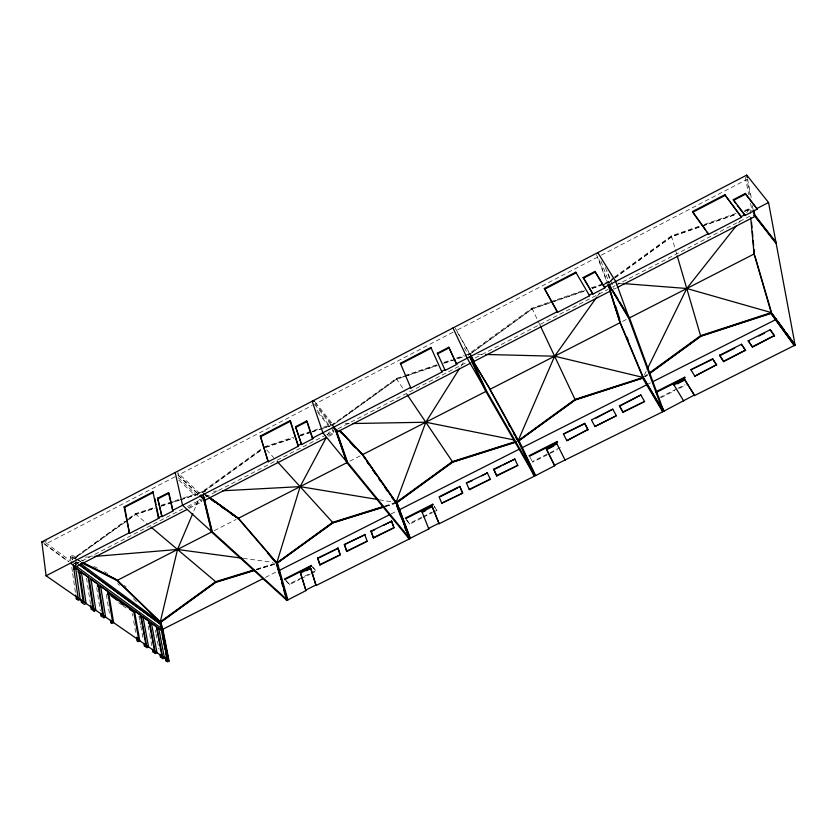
<?xml version="1.0" encoding="UTF-8"?>
<svg xmlns="http://www.w3.org/2000/svg" width="837" height="837" viewBox="0 0 837 837"><rect width="100%" height="100%" fill="white"/><g stroke="black" fill="none" stroke-linecap="round" stroke-linejoin="round"><path stroke-width="0.63" stroke-dasharray="4.18 3.14" d="M193.797 511.083L198.882 499.093M644.333 375.102L646.624 370.425M327.445 435.282L329.265 431.861M332.299 426.148L333.513 423.867L396.236 378.481L403.601 375.991M460.999 366.125L463.761 361.73M597.545 296.026L599.805 292.856M738.548 222.945L740.17 220.895M746.646 212.703L749.879 208.601L751.291 210.422M644.228 376.681L647.357 374.411M645.16 376.577L647.263 375.039M645.233 376.776L647.336 375.238M403.894 376.587L396.487 379.088L334.434 423.982L396.633 379.297L406.5 375.97M464.922 355.275L468.594 354.03L531.966 308.142L549.26 302.209M591.278 287.802L607.338 282.299L613.636 277.738M614.682 276.974L671.347 235.898L699.575 226.095M613.688 278.533L608.499 282.603L613.772 278.773M614.745 277.769L671.734 236.452L701.322 226.168M614.829 278.01L671.808 236.714L701.396 226.429M77.182 559.922L73.74 558.174L124.629 521.42M128.867 518.354L135.228 513.761L154.991 507.274M128.009 519.704L74.524 558.342L127.172 520.635M129.055 518.95L135.353 514.41L154.897 507.996M128.218 519.882L135.552 514.577L155.107 508.174M183.408 497.963L201.937 491.894L262.985 447.764M204.479 499.009L202.795 492.041L262.107 449.155M204.04 491.455L262.284 449.354M44.466 541.884L46.778 540.692M175.121 476.724L44.8 544.479L68.488 561.7M199.781 493.432L177.695 472.581L178.26 475.092L312.17 405.464M453.047 332.226L315.403 403.79L332.917 425.761M601.311 255.139L746.907 179.442L750.695 198.066M76.491 557.536L71.867 555.172L70.193 556.04L70.904 561.072M749.983 209.836L750.705 213.498M75.33 564.41L182.853 508.896M187.478 506.511L201.351 499.344M205.536 497.178L325.656 435.167M326.817 434.57L333.743 430.992L331.347 428M338.022 428.785L467.391 361.992M475.217 357.943L608.196 289.288M612.653 286.997L614.965 285.794M616.126 285.197L751.71 215.203M188.147 507.714L202.052 500.547M328.502 435.271L334.298 432.29M189.193 508.373L201.937 501.802L199.164 499.208M328.784 436.349L334.57 433.367M616.314 287.98L613.992 289.183L607.202 270.937M214.303 530.627L236.139 519.432M349.845 461.156L361.406 455.234M622.561 321.398L627.143 319.043M265.423 577.425L276.995 571.577M391.088 513.928L396.905 510.988M648.12 384.068L650.443 382.896M286.118 580.627L289.204 583.985L310.067 573.481M311.228 572.895L315.863 570.562L316.062 571.232L311.427 573.565M406.709 519.861L409.356 523.502L421.869 517.203M423.009 516.628L432.112 512.045M560.371 447.481L532.416 461.553L532.719 462.181L549.03 453.968M659.619 397.523L676.809 388.87M677.949 388.295L684.823 384.832M285.532 580.459L289.393 584.655L299.834 579.392M300.996 578.817L310.265 574.14M406.301 519.599L409.607 524.15L422.12 517.852M423.26 517.276L432.363 512.694M433.503 512.118L436.914 510.403L434.11 506.05M550.202 453.382L557.191 449.867M661.125 397.554L674.884 390.628M679.477 388.316L686.35 384.853M704.482 224.389L736.382 213.299M744.972 210.307L749.879 208.601M702.557 225.749L737.083 213.749M744.48 211.175L749.418 209.47L744.543 211.447M702.63 226L737.146 214.01M550.495 301.791L583.86 290.345M553.048 301.602L532.269 308.717L469.724 354.333L532.384 308.958L550.715 302.68M554.272 301.184L584.833 290.711M592.167 288.2L603.163 284.423M604.387 284.005L606.835 283.168M551.939 302.251L584.927 290.952M592.261 288.441L600.82 285.511M602.044 285.093L606.93 283.419M404.826 375.583L436.715 364.806M444.07 362.316L451.425 359.826M456.332 358.173L463.698 355.683M405.118 376.169L437.207 365.33M443.38 363.248L464.357 356.154M407.734 375.551L437.343 365.549M444.75 363.049L466.952 355.547M264.042 447L292.573 437.5M300.012 435.02L318.625 428.826M323.584 427.173L333.513 423.867L336.108 423.825M265.455 447.22L293.672 437.824M299.813 435.784L310.851 432.112M312.086 431.693L333.105 424.955L323.291 428.22M265.622 447.408L293.839 438.023M299.981 435.983L311.019 432.31M312.243 431.902L322.057 428.628M161.175 505.255L178.469 499.584M161.007 505.998L169.566 503.194M170.79 502.796L179.338 499.992M180.562 499.595L201.34 492.784M161.217 506.176L179.536 500.17M180.761 499.773L200.305 493.37M384.832 506.029L394.782 502.922M385.543 506.28L394.154 503.592M385.679 506.448L394.29 503.759M256.823 569.024L274.285 563.646M256.352 569.652L274.86 563.96M256.509 569.798L275.017 564.107M73.74 558.174L76.334 557.955M85.416 557.191L93.2 556.542M203.747 499.386L201.937 491.894L205.818 491.685M213.571 491.267L217.442 491.057M345.21 423.658L350.41 423.564M468.594 354.03L471.21 354.093M477.718 354.26L484.236 354.428M607.338 282.299L609.943 282.508M617.748 283.115L622.958 283.523M243.264 558.352L272.914 562.359M379.402 499.783L394.74 502.326M76.157 561.742L78.49 562.924M78.333 560.497L80.624 561.669M75.979 558.98L70.193 556.04L72.662 559.974M77.14 559.576L81.775 561.93M81.116 559.901L83.428 561.083M93.828 566.398L97.301 568.177M104.238 571.723L107.701 573.491M201.937 491.894L205.065 494.154M206.111 494.908L208.193 496.414M205.933 494.918L207.994 496.414M205.588 495.054L208.685 497.293M203.548 493.6L208.695 497.324M205.253 495.222L207.325 496.718M118.624 602.588L121.742 604.848M122.777 605.59L127.977 609.346M45.501 542.638L70.182 560.654M71.208 561.407L74.294 563.657M43.942 543.412L69.052 561.69M75.801 562.276L77.893 563.814M73.991 562.757L77.14 565.059M75.665 561.899L77.757 563.427M135.228 513.761L148.013 524.558M178.815 480.176L195.46 495.745M178.25 477.686L197.647 495.881M178.26 475.092L199.457 495.033M178.04 475.196L198.986 494.908M200.702 494.301L203.464 496.906M117.693 583.588L119.555 585.366M133.449 598.748L137.153 602.316M124.336 585.366L126.188 587.155M266.679 449.898L273.72 457.63M312.871 567.141L315.863 570.562M311.573 566.105L316.062 571.232M316.951 410.036L330.542 426.996M317.767 412.442L328.972 426.389M332.174 430.375L333.775 432.363M314.566 404.219L332.059 426.127M315.382 402.377L333.681 425.374M434.372 506.699L436.914 510.403M396.236 378.481L404.888 391.287M464.326 347.773L468.73 355.484M455.276 328.188L470.384 354.721M470.206 354.794L456.364 330.5L597.9 256.917L607.495 282.393M529.988 457.274L532.719 462.181M531.966 308.142L537.49 319.87M538.045 321.042L539.698 324.557M596.54 254.71L607.066 282.624M409.356 523.502L409.607 524.15M600.966 261.092L609.148 282.906M605.392 267.537L610.382 280.908M671.347 235.898L675.02 248.422M675.386 249.677L676.851 254.689M289.204 583.985L289.393 584.655M203.83 495.703L204.667 499.187M752.212 205.515L752.965 209.24M745.254 177.35L748.801 194.728M750.58 203.422L752.107 210.872M747.493 178.846L751.532 198.767M155.316 630.083L155.797 632.646M156.038 633.923L158.967 649.292M148.128 625.888L149.509 633.295M149.739 634.53L151.8 645.641M138.963 616.042L139.643 619.778M139.863 621.023L140.543 624.747M140.762 625.992L143.242 639.667M132.351 613.584L132.79 616.074M133.679 621.044L136.096 634.708M106.351 594.709L109.877 616.377M96.673 587.731L100.304 610.832M86.546 578.126L90.658 605.266M75.278 562.108L75.623 564.504M75.225 563.144L75.571 565.54M71.867 555.172L72.557 559.953M71.804 567.36L72.526 572.393M72.704 573.648L75.403 592.523"/><path stroke-width="1.26" d="M336.861 429.381L336.788 430.72L335.292 431.494M472.779 360.81L472.905 359.146L473.983 361.427L610.696 290.878L607.955 283.607M209.71 498.036L238.608 518.867L276.576 563.06L287.217 600.234L276.785 562.882L300.117 486.642L326.231 437.563M192.782 513.489L177.507 549.48L160.306 621.828L167.756 660.184L168.436 659.838L160.882 621.881L215.632 582.175L253.883 570.415M534.717 475.51L518.124 440.743L554.628 356.206L596.791 297.083M647.2 369.253L686.748 288.493L736.121 226.021M459.618 368.332L425.792 422.235L396.027 502.535L409.575 538.819L395.922 502.66L378.983 478.419M79.986 565.341L158.465 622.833L159.762 621.87L161.698 631.872M276.785 562.882L332.624 522.351L383.597 506.416M286.359 600.432L287.907 599.878L277.445 562.893L332.687 522.801L384.319 506.667M383.22 507.212L332.823 522.958L277.445 562.893M515.644 441.528L452.367 461.595L396.027 502.535L362.567 454.637L339.676 430.396M287.907 599.878L305.976 590.598L300.525 573.063L310.485 568.041L316.051 585.534L410.287 538.463L396.769 502.514L452.503 462.024L516.314 441.779M410.287 538.463L396.895 502.671L452.618 462.191L516.419 441.957M518.124 440.743L574.988 399.395L643.182 377.445L663.427 411.417L643.287 377.466L620.269 322.569L610.079 290.837M410.151 538.306L428.816 528.942L421.994 511.846L432.206 506.699L439.143 523.753L535.67 475.542L518.95 440.67L575.197 399.783L642.659 378.073L662.684 411.794L694.375 395.012L684.656 379.496L673.942 384.894L674.13 385.449M642.659 378.073L575.291 399.971L518.95 440.67M649.439 372.894L700.569 335.689L771.316 312.599L795.15 345.315L794.386 345.691L770.846 313.195L700.872 336.035L649.366 373.511M649.439 373.71L700.935 336.244L770.898 313.415M254.322 569.788L215.653 581.694L160.306 621.828L117.316 580.323L82.915 562.83M161.06 622.017L215.8 582.322L254.04 570.562M165.035 656.846L165.778 660.675L167.526 661.889L169.084 661.104L46.087 575.772L41.85 541.884L746.74 175.111L768.544 202.512L795.066 344.844L785.953 332.341M124.106 506.866L152.983 491.863L153.537 492.355L124.682 507.348L124.106 506.866L129.515 533.451L158.904 518.26L156.603 507.159M260.349 436.077L290.031 420.655L290.491 421.21L298.443 446.184L268.217 461.794L260.349 436.077L268.217 461.794M400.389 363.321L430.898 347.47L431.275 348.077L400.787 363.917L400.389 363.321L410.862 388.106L441.946 372.046L430.898 347.47M544.385 288.503L575.772 272.203L589.593 295.775L557.599 312.306L544.385 288.503L557.599 312.306M724.8 194.77L692.513 211.552L708.625 234.287L741.561 217.275L724.8 194.77L741.561 217.275M260.83 436.621L290.491 421.21M544.678 289.173L576.044 272.872L575.772 272.203M724.968 195.513L692.701 212.274L705.601 230.091M157.649 498.256L168.457 492.658L172.903 511.03L161.959 516.68L157.649 498.256L161.959 516.68M295.566 426.724L306.687 420.959L307.137 421.513L312.829 438.745L301.582 444.562L295.566 426.724L301.582 444.562M445.179 370.383L437.364 353.183L448.799 347.25L456.751 364.398L445.179 370.383L444.803 369.776L441.57 371.44L441.946 372.046M583.211 277.539L594.971 271.439L604.565 287.227L604.827 287.907L592.92 294.059L583.211 277.539L592.92 294.059M735.744 203.454L733.275 199.708L745.369 193.431L757.244 209.166L744.982 215.507L737.282 205.463M158.203 498.758L169.011 493.15L172.903 511.03M296.036 427.278L307.137 421.513M449.155 347.868L437.741 353.789L437.364 353.183M583.483 278.208L595.233 272.119L594.971 271.439M733.442 200.451L745.526 194.174L745.369 193.431M46.087 575.772L128.929 532.97M152.983 491.863L158.339 517.779L161.395 516.199M172.349 510.539L267.725 461.26M290.031 420.655L297.972 445.64L301.111 444.018M306.687 420.959L312.368 438.19L410.465 387.521L410.862 388.106M448.799 347.25L456.385 363.792L557.306 311.646M592.648 293.389L589.321 295.105L589.593 295.775M604.565 287.227L708.447 233.554M741.404 216.532L744.825 214.764L733.275 199.708M757.098 208.423L768.544 202.512M75.267 565.55L73.583 566.419L159.637 628.89L161.164 628.127L160.359 623.963L78.804 564.201M472.654 360.59L471.88 360.988L469.369 356.583M607.986 285.051L609.357 288.692L611.418 288.964L609.608 284.12M753.792 209.972L754.807 214.952L754.043 215.643M611.627 289.497L628.765 318.269L662.935 411.155L663.595 410.81L629.508 317.914L619.401 301.425M186.881 509.576L75.696 566.942L70.549 563.196M326.472 437.542L204.981 500.233L200.378 495.902M470.771 363.08L337.698 431.746L333.712 426.755M617.476 287.384L754.482 216.689L753.216 210.474M73.959 569.034L75.644 568.156L78.542 570.269L83.135 601.479L81.419 602.358L81.053 599.857M77.831 571.828L79.777 573.23L81.451 572.372L88.209 577.279L92.938 608.279L91.243 609.148L90.658 605.266M91.045 579.34L89.392 580.187L94.131 611.136L95.816 610.278L91.045 579.34L97.908 584.32L102.784 615.111L101.11 615.969L100.702 613.395M75.759 595.034L76.303 598.811L78.019 597.932M97.197 585.837L99.048 587.176L100.681 586.329L107.565 591.33L112.576 621.901L110.913 622.749L110.494 620.196M117.316 580.323L212.002 531.798M209.24 497.168L238.44 518.249L347.533 462.338M362.567 454.637L486.37 391.182M620.269 322.569L489.802 389.425L518.124 440.817M211.573 532.07L212.274 531.746L287.164 599.752L286.557 600.066L211.573 532.07L203.747 499.386L199.938 495.807M346.874 462.735L347.585 462.39L409.586 538.296L408.969 538.63L346.874 462.735L336.055 431.725L336.746 431.39L347.585 462.39M485.889 391.496L486.621 391.141L535.031 475.343L534.393 475.678L485.889 391.496L471.817 361.657L472.528 361.312L486.621 391.141M628.765 318.269L754.085 253.988L771.212 312.724L794.721 345.011M81.325 562.663L117.735 580.836M238.294 519.034L238.922 518.731L210.056 497.9M339.435 430.532L363.112 455.098L396.225 502.514L409.586 538.296M535.031 475.343L518.438 440.66L490.419 389.864L472.392 360.485M662.935 411.155L642.973 377.633L620.269 323.302L610.225 290.774M107.188 594.343L108.81 593.506L133.711 611.544L138.816 640.106L137.205 640.922L136.546 637.198M143.922 643.391L144.372 645.882L145.973 645.076L140.532 615.247L134.412 610.811L132.832 611.617L129.725 609.367M139.8 616.649L141.474 617.863L143.043 617.068L148.996 621.389L154.542 651.019L152.951 651.814L152.491 649.345M148.254 622.77L149.896 623.963L151.445 623.178L156.362 626.746L162.001 656.187L160.422 656.982L159.94 654.419M158.465 622.833L159.993 622.069L117.431 580.993M276.576 563.06L287.164 599.752M395.608 502.817L396.225 502.514M517.81 440.973L518.438 440.66M771.212 312.724L784.436 330.259M158.779 628.493L157.241 629.267L162.87 658.667L164.439 657.882L158.779 628.493L161.646 630.575L167.337 659.891L165.778 660.675M137.205 640.922L138.168 641.592L139.779 640.776L134.412 610.811M162.368 629.487L263.1 578.597M279.516 570.3L389.927 514.514M399.458 509.702L519.714 448.946M522.288 447.638L646.666 384.811M652.755 381.724L775.564 319.682M317.631 558.08L338.138 548.225L340.261 554.795L319.985 565.006L317.631 558.08L319.985 565.006M344.331 544.605L364.932 534.717L344.331 544.605L346.79 551.51L367.171 541.236L364.629 534.372M370.979 531.16L391.674 521.221L394.049 527.708L373.553 538.024L370.979 531.16L373.553 538.024M441.926 503.581L439.069 496.812L459.743 486.381L462.694 493.129L441.664 503.215L462.694 493.129M487.197 472.528L490.262 479.235L469.379 489.75L466.408 483.012L487.437 472.905L481.673 475.824M514.609 458.697L517.789 465.372L496.791 475.95L493.704 469.243L514.839 459.084L503.225 464.943M563.447 434.058L584.634 423.365L587.93 429.538L566.848 440.66L563.447 434.058L583.724 424.338M591.466 419.923L612.768 409.178L616.367 415.717L594.971 426.493L591.654 420.331M619.432 405.809L640.849 395.001L644.574 401.509L623.063 412.338L619.432 405.809L623.063 412.338M690.902 369.755L712.611 358.801L716.524 364.744L694.846 376.179L690.902 369.755L711.596 359.826M719.611 355.265L741.436 344.258L745.495 350.159L723.681 361.657L719.611 355.265L723.681 361.657M748.268 340.805L770.218 329.736L774.424 335.585L752.473 347.156L748.268 340.805L752.473 347.156M319.075 557.84L338.138 548.225M371.283 531.505L374.673 529.8M383.744 525.217L391.674 521.221M440.482 496.603L457.703 487.908M472.434 480.48L466.408 483.012M495.106 469.044L500.913 466.115M596.132 418.071L612.768 409.178M619.61 406.227L640.849 395.001M720.877 355.139L734.656 348.192M758.772 336.024L764.547 333.116M144.372 645.882L146.914 647.639L148.515 646.834L143.043 617.068M535.67 475.542L554.69 465.759L546.435 449.145L556.898 443.872L557.16 444.384M306.478 570.688L310.914 568.459L316.051 585.534M425.751 510.591L422.35 512.307L421.994 511.846M547.869 449.061L553.675 446.142M677.342 383.827L684.844 380.05L684.656 379.496M319.661 564.682L340.261 554.795M346.476 551.164L367.171 541.236M373.25 537.678L394.049 527.708M469.128 489.383L490.262 479.235M496.561 475.562L517.789 465.372M587.93 429.538L566.848 440.66M622.885 411.919L644.574 401.509M716.524 364.744L694.846 376.179M723.555 361.207L745.495 350.159M752.358 346.696L774.424 335.585M152.951 651.814L155.441 653.53L157.021 652.734L151.445 623.178M305.547 590.19L315.622 585.126M438.797 523.303L428.471 528.482L428.816 528.942M554.418 465.257L662.684 411.794M684.844 380.05L694.553 395.566L794.344 345.482L770.846 313.195M94.497 556.427L177.507 549.48L241.977 558.185M222.611 490.785L300.117 486.642L378.125 499.563M353.005 423.522L425.792 422.235L514.326 439.98M41.85 541.884L43.597 541.884M485.544 354.459L554.628 356.206L643.182 377.445M314.576 401.383L312.18 401.226L322.873 432.771L347.24 462.579L336.39 431.547M622.958 283.523L686.748 288.493L771.316 312.599M118.184 581.715L118.864 582.06M84.098 563.113L115.37 579.026L117.222 580.815M76.303 598.811L78.469 600.317L80.185 599.428L75.644 568.156M81.419 602.358L84.37 604.398L86.075 603.519L81.451 572.372M91.243 609.148L94.131 611.136M101.11 615.969L103.924 617.915L105.598 617.057L100.681 586.329M110.913 622.749L111.938 623.46L113.602 622.613L108.81 593.506M160.422 656.982L162.87 658.667M168.436 659.838L160.882 621.881M210.767 498.81L217.986 504.02M220.047 505.506L227.266 510.716M229.328 512.202L236.547 517.402M211.447 499.689L214.544 501.918M221.774 507.128L223.835 508.614M231.064 513.824L233.125 515.31M111.112 595.902L117.316 600.391M120.413 602.63L123.52 604.879M76.313 566.314L161.164 628.127M80.603 563.719L159.993 622.069M150.963 527.048L215.653 581.694M158.339 517.779L158.904 518.26M203.203 499.94L204.667 499.187M300.525 573.063L305.976 590.598M339.1 430.699L341.799 433.556M349.887 442.103L355.275 447.805M339.791 430.385L363.112 455.098M277.235 461.501L332.624 522.351M297.972 445.64L298.443 446.184M238.44 518.249L276.869 562.914M267.84 553.393L276.283 563.207M312.368 438.19L312.829 438.745M332.854 427.121L336.045 431.107L346.874 462.118M745.526 194.174L757.244 209.166M754.807 214.952L775.941 242.207M776.056 242.793L754.555 215.737L775.669 242.981M432.206 506.699L439.143 523.753M707.108 232.184L708.625 234.287M774.518 336.045L770.218 329.736M362.787 455.234L365.738 459.471M367.202 461.564L371.628 467.904M373.093 469.996L377.518 476.326M366.888 461.721L369.096 464.88M372.779 470.153L374.986 473.313M378.669 478.586L380.877 481.746M384.56 487.008L387.51 491.225M391.925 497.544L393.4 499.658M745.61 350.609L741.436 344.258M407.054 394.489L452.367 461.595M716.65 365.194L712.611 358.801M493.704 469.243L496.791 475.95M597.785 252.617L615.687 281.483L629.142 318.102L610.058 286.746M673.942 384.894L683.714 401.007M612.663 290.439L618.051 299.227M595.233 272.119L604.827 287.907M472.748 360.339L490.419 389.864M661.439 406.384L664.17 411.04M658.928 402.995L663.595 410.81M456.385 363.792L456.751 364.398M471.011 355.83L472.277 358.037M470.833 355.903L473.983 361.427M508.457 424.045L509.702 426.305M513.447 433.074L514.692 435.334M515.937 437.584L517.182 439.843M546.435 449.145L554.69 465.759M588.118 429.946L584.634 423.365M556.898 443.872L565.278 460.455M526.096 458.331L534.393 475.678M528.042 463.384L534.215 476.263M540.252 325.729L574.988 399.395M470.237 357.504L486.255 391.329L467.192 358.205L452.995 327.958M594.971 426.493L616.367 415.717M459.743 486.381L462.442 492.752M626.861 337.144L628.346 340.69M396.947 506.395L400.954 517.14M404.522 526.693L405.851 530.271M407.629 535.052L408.969 538.63M407.525 535.596L408.864 539.174M391.381 520.865L393.756 527.352M344.645 544.95L346.79 551.51M337.824 547.89L339.948 554.46M694.375 395.012L694.553 395.566M609.87 290.962L620.269 323.302M615.373 305.557L619.757 319.242M754.848 255.756L771.18 311.322M677.217 255.934L700.569 335.689M276.618 564.441L279.359 574.266M281.766 582.866L282.791 586.559M283.471 589.007L285.187 595.159M285.877 597.618L286.557 600.066M204.521 499.626L212.274 531.746M204.165 499.783L211.928 531.913L182.56 505.266L175.184 472.507M744.825 214.764L744.982 215.507M154.814 498.528L156.09 504.69M746.74 175.111L747.242 177.601M162.744 628.597L169.084 661.104M162.19 634.373L165.098 649.376M165.58 651.887L166.793 658.133M149.896 623.963L155.441 653.53M124.682 507.348L129.515 533.451M141.474 617.863L146.914 647.639M137.498 637.836L138.168 641.592M99.048 587.176L103.725 616.628M79.777 573.23L84.003 601.897M73.237 564.734L78.291 599.062M751.532 222.464L752.003 227.601M752.358 231.441L752.829 236.568M753.185 240.418L753.656 245.544M754.011 249.395L754.137 254.699L750.695 217.526M311.374 565.435L284.57 578.953L284.758 579.622L311.573 566.105L311.374 565.435M432.844 504.209L405.39 518.04L405.631 518.699L433.095 504.847L432.844 504.209M557.264 441.476L529.141 455.663L529.444 456.291L557.578 442.103L557.264 441.476M684.75 377.215L655.936 391.737L656.302 392.354L685.126 377.822L684.75 377.215"/></g></svg>
